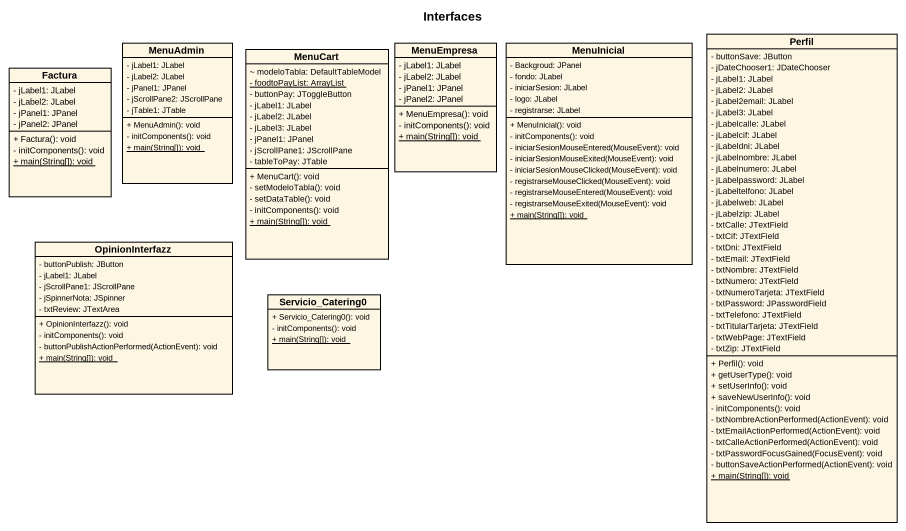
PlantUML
@startuml
title Interfaces
hide circle
hide empty members
skinparam classAttributeIconSize 0
class MenuAdmin {
  - jLabel1: JLabel
  - jLabel2: JLabel
  - jPanel1: JPanel
  - jScrollPane2: JScrollPane
  - jTable1: JTable
  + MenuAdmin(): void
  - initComponents(): void
  {static} + main(String[]): void
}
class MenuCart {
  ~ modeloTabla: DefaultTableModel
  {static} - foodtoPayList: ArrayList
  - buttonPay: JToggleButton
  - jLabel1: JLabel
  - jLabel2: JLabel
  - jLabel3: JLabel
  - jPanel1: JPanel
  - jScrollPane1: JScrollPane
  - tableToPay: JTable
  + MenuCart(): void
  - setModeloTabla(): void
  - setDataTable(): void
  - initComponents(): void
  {static} + main(String[]): void
}
class MenuEmpresa {
  - jLabel1: JLabel
  - jLabel2: JLabel
  - jPanel1: JPanel
  - jPanel2: JPanel
  + MenuEmpresa(): void
  - initComponents(): void
  {static} + main(String[]): void
}
class MenuInicial {
  - Backgroud: JPanel
  - fondo: JLabel
  - iniciarSesion: JLabel
  - logo: JLabel
  - registrarse: JLabel
  + MenuInicial(): void
  - initComponents(): void
  - iniciarSesionMouseEntered(MouseEvent): void
  - iniciarSesionMouseExited(MouseEvent): void
  - iniciarSesionMouseClicked(MouseEvent): void
  - registrarseMouseClicked(MouseEvent): void
  - registrarseMouseEntered(MouseEvent): void
  - registrarseMouseExited(MouseEvent): void
  {static} + main(String[]): void
}
class Perfil {
  - buttonSave: JButton
  - jDateChooser1: JDateChooser
  - jLabel1: JLabel
  - jLabel2: JLabel
  - jLabel2email: JLabel
  - jLabel3: JLabel
  - jLabelcalle: JLabel
  - jLabelcif: JLabel
  - jLabeldni: JLabel
  - jLabelnombre: JLabel
  - jLabelnumero: JLabel
  - jLabelpassword: JLabel
  - jLabeltelfono: JLabel
  - jLabelweb: JLabel
  - jLabelzip: JLabel
  - txtCalle: JTextField
  - txtCif: JTextField
  - txtDni: JTextField
  - txtEmail: JTextField
  - txtNombre: JTextField
  - txtNumero: JTextField
  - txtNumeroTarjeta: JTextField
  - txtPassword: JPasswordField
  - txtTelefono: JTextField
  - txtTitularTarjeta: JTextField
  - txtWebPage: JTextField
  - txtZip: JTextField
  + Perfil(): void
  + getUserType(): void
  + setUserInfo(): void
  + saveNewUserInfo(): void
  - initComponents(): void
  - txtNombreActionPerformed(ActionEvent): void
  - txtEmailActionPerformed(ActionEvent): void
  - txtCalleActionPerformed(ActionEvent): void
  - txtPasswordFocusGained(FocusEvent): void
  - buttonSaveActionPerformed(ActionEvent): void
  {static} + main(String[]): void
}
class Factura {
  - jLabel1: JLabel
  - jLabel2: JLabel
  - jPanel1: JPanel
  - jPanel2: JPanel
  + Factura(): void
  - initComponents(): void
  {static} + main(String[]): void
}
class OpinionInterfazz {
  - buttonPublish: JButton
  - jLabel1: JLabel
  - jScrollPane1: JScrollPane
  - jSpinnerNota: JSpinner
  - txtReview: JTextArea
  + OpinionInterfazz(): void
  - initComponents(): void
  - buttonPublishActionPerformed(ActionEvent): void
  {static} + main(String[]): void
}
class Servicio_Catering0 {
  + Servicio_Catering0(): void
  - initComponents(): void
  {static} + main(String[]): void
}
@enduml
